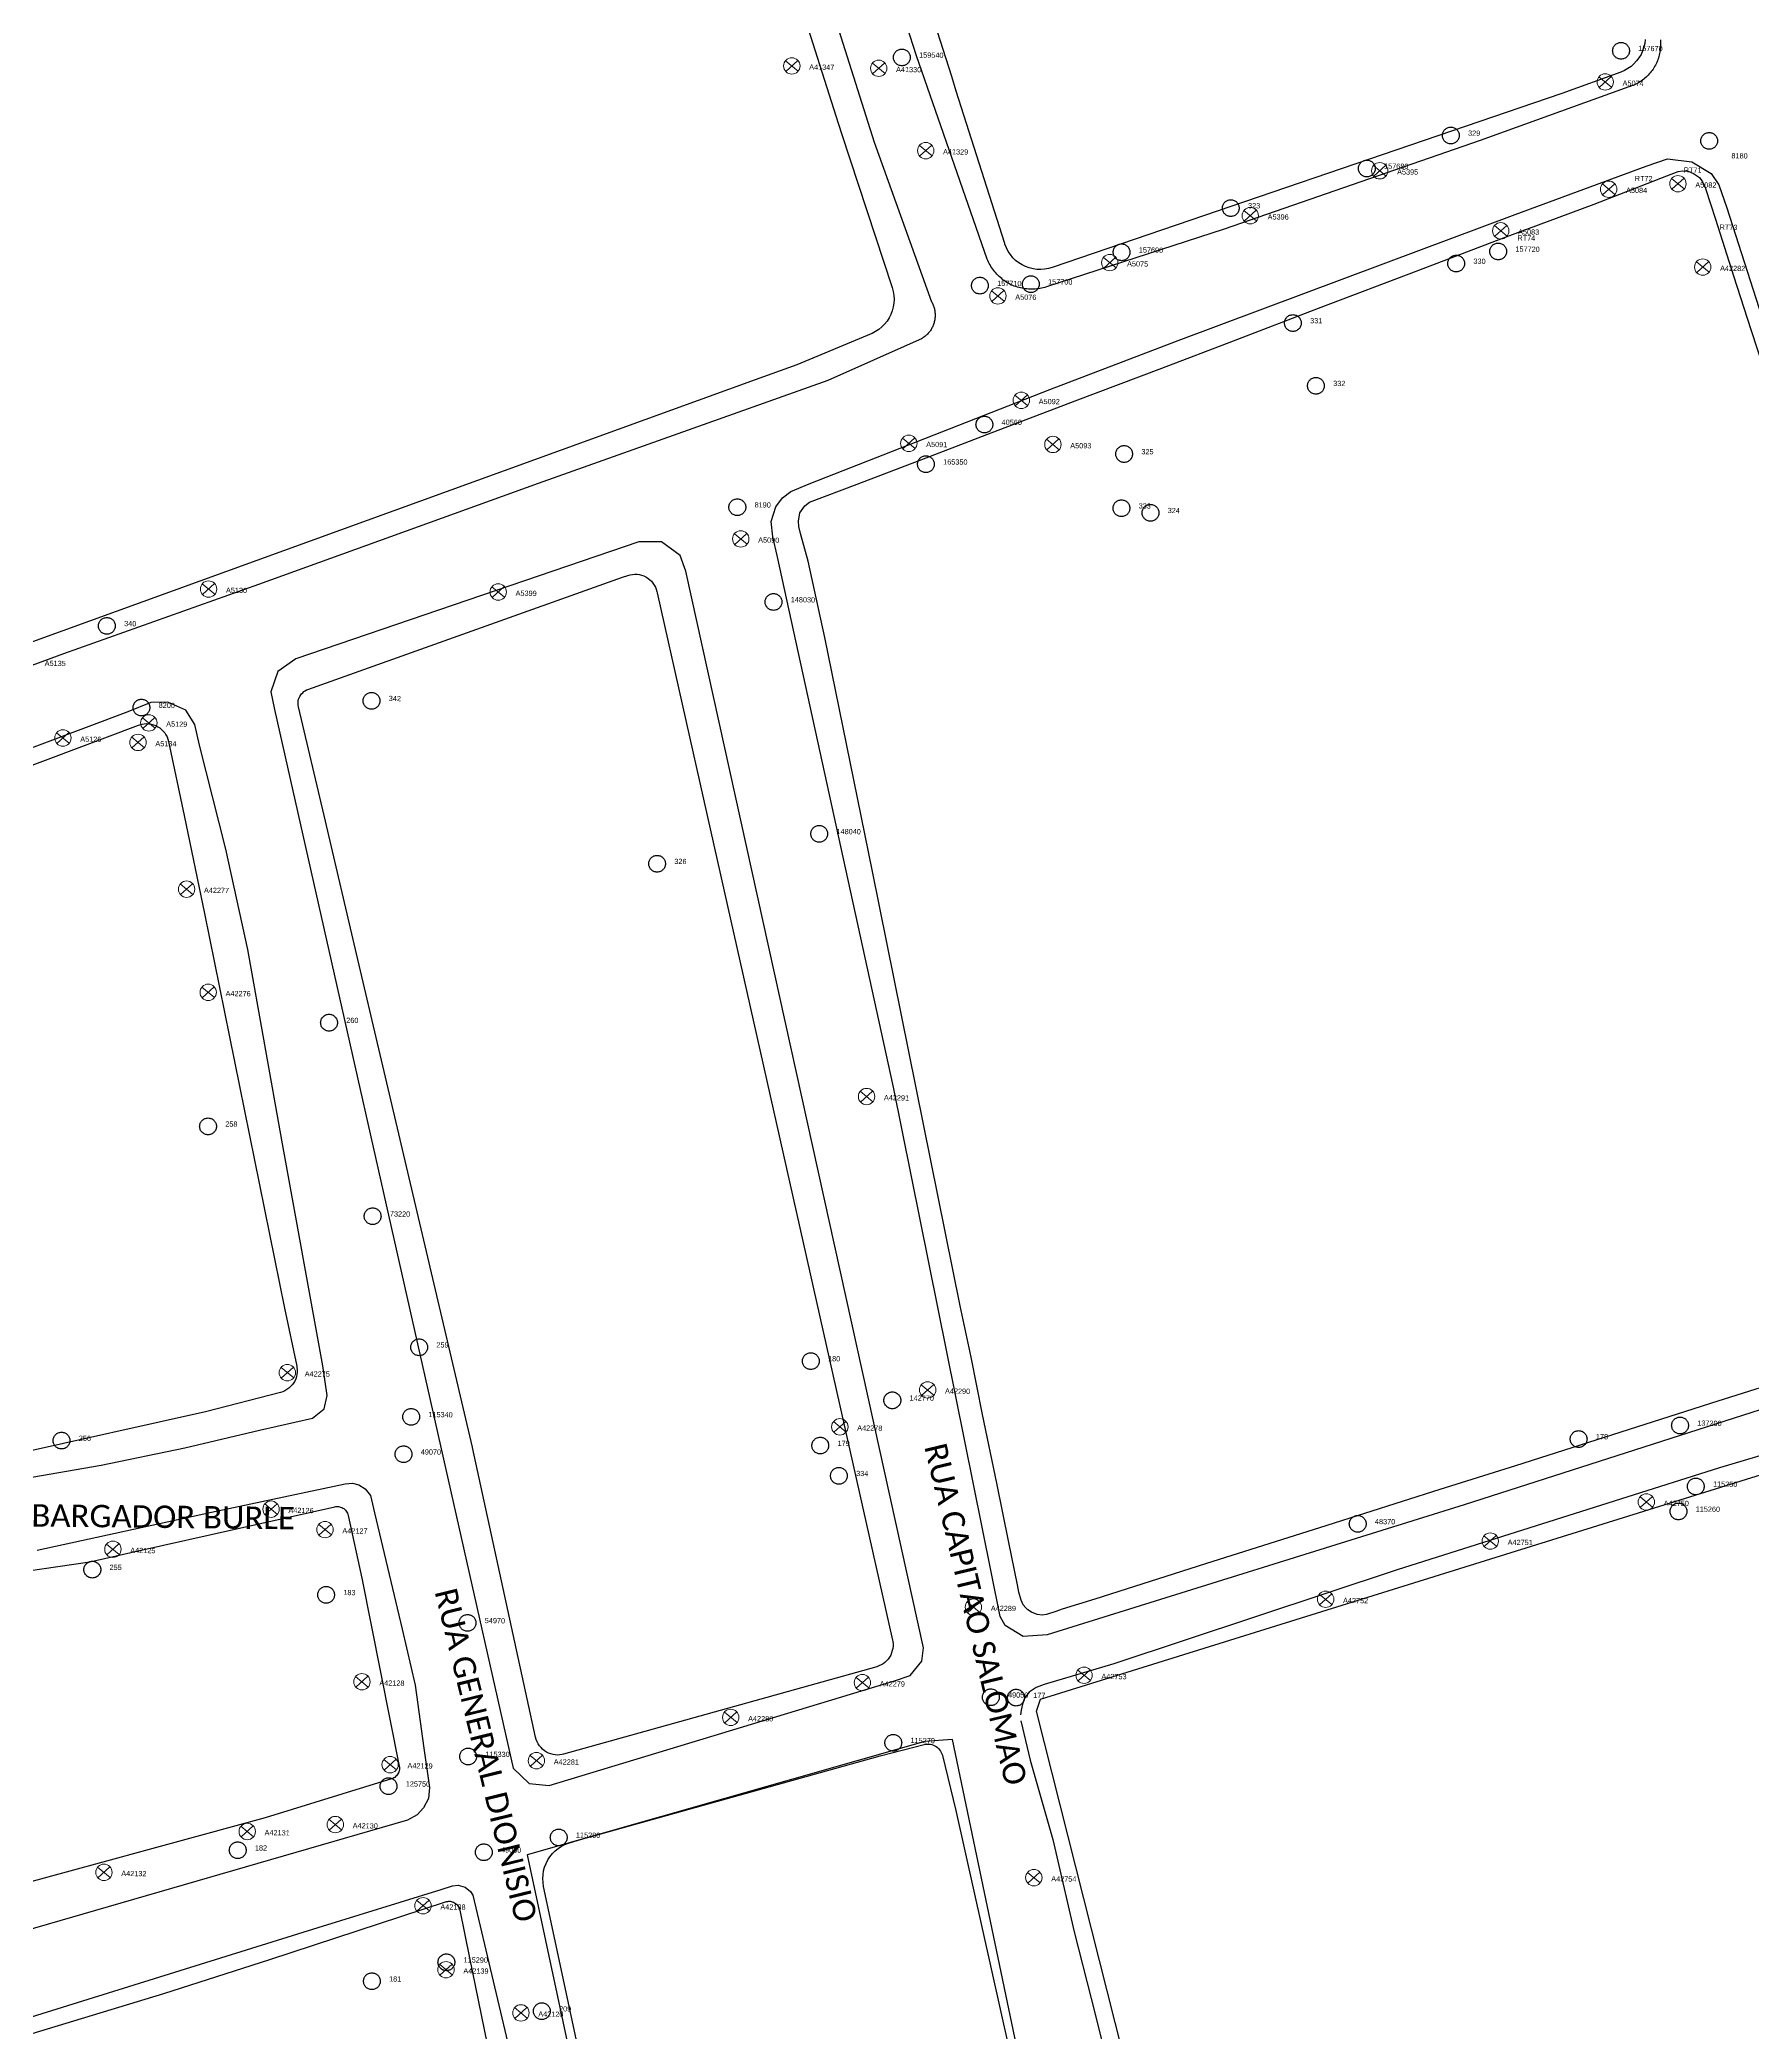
# Model space of a CAD drawing. Header units: millimetres. Extents: x 676447 to 689606, y 7455628 to 7463967.
# Drawn here: x 684855.3 to 685084.9, y 7460082.8 to 7460349.9 of the extents above; entities that cross this region are included whole.
import ezdxf

# ---------------------------------------------------------------- set-up
doc = ezdxf.new("R2010")
doc.units = ezdxf.units.MM
doc.header["$LTSCALE"] = 0.1
doc.header["$MEASUREMENT"] = 0
doc.linetypes.add('PHANTOM2', pattern=[1.25, 0.625, -0.125, 0.125, -0.125, 0.125, -0.125])
doc.layers.add('10.4-Postes', color=1, linetype='Continuous', lineweight=0)
for name, color, linetype in [('Caixas Subterrâneas', 5, 'Continuous'), ('LEGENDAS_INFRAESTRUTURAS', 7, 'Continuous'), ('MUB_MEIOFIO', 7, 'Continuous'), ('MUB_QUADRAS', 7, 'Continuous'), ('MUB_SEGMENTO', 7, 'Continuous'), ('NOS_DE_INFRAESTRUTURA', 7, 'Continuous')]:
    doc.layers.add(name, color=color, linetype=linetype)
doc.styles.add('Legend', font='calibri.ttf')
doc.styles.get("Standard").update_dxf_attribs({"font": 'arial.ttf'})

# ---------------------------------------------------------------- blocks, each defined once
blk = doc.blocks.new('MHMZ')
at = {"linetype": 'PHANTOM2'}
blk.add_circle((0, 0), 0.0000101, dxfattribs=at)
blk = doc.blocks.new('PTPT')
at = {"layer": '10.4-Postes', "color": 1, "linetype": 'PHANTOM2'}
for points in [[(-0.0000079, 0.0000104), (0.0000075, -0.000002)], [(0.000007, 0.0000109), (-0.0000074, -0.0000025)]]:
    blk.add_lwpolyline(points, dxfattribs=at)
at = {"layer": '10.4-Postes', "color": 1}
blk.add_circle((-0.0000002, 0.0000042), 0.00000987, dxfattribs=at)

msp = doc.modelspace()

# ---------------------------------------------------------------- linework, layer by layer
at = {"layer": 'MUB_MEIOFIO', "color": 253, "linetype": 'Continuous'}
for points in [[(684920.28, 7460484.34), (684967.14, 7460336.15), (684974.85, 7460314.74), (684974.91, 7460314.63), (684974.97, 7460314.51), (684975.02, 7460314.4), (684975.07, 7460314.28), (684975.12, 7460314.16), (684975.16, 7460314.04), (684975.19, 7460313.92), (684975.23, 7460313.8), (684975.25, 7460313.68), (684975.28, 7460313.55), (684975.3, 7460313.43), (684975.31, 7460313.3), (684975.32, 7460313.18), (684975.33, 7460313.05), (684975.33, 7460312.93), (684975.33, 7460312.8), (684975.32, 7460312.67), (684975.31, 7460312.55), (684975.29, 7460312.42), (684975.27, 7460312.3), (684975.25, 7460312.17), (684975.22, 7460312.05), (684975.19, 7460311.93), (684975.15, 7460311.81), (684975.11, 7460311.69), (684975.06, 7460311.57), (684975.01, 7460311.45), (684974.96, 7460311.34), (684974.9, 7460311.23), (684974.84, 7460311.12), (684974.78, 7460311.01), (684974.71, 7460310.9), (684974.64, 7460310.8), (684974.56, 7460310.7), (684974.48, 7460310.6), (684974.4, 7460310.51), (684974.31, 7460310.41), (684974.22, 7460310.32), (684974.13, 7460310.24), (684974.03, 7460310.15), (684973.94, 7460310.08), (684973.83, 7460310), (684973.73, 7460309.93), (684973.62, 7460309.86), (684973.52, 7460309.79), (684973.41, 7460309.73), (684973.29, 7460309.67), (684973.18, 7460309.62), (684960.96, 7460304.17), (684922.13, 7460290.37), (684884.63, 7460276.82), (684858.46, 7460267.52), (684824.71, 7460255.1)], [(685072.56, 7460349.85), (685072.57, 7460349.65), (685072.58, 7460349.44), (685072.59, 7460349.24), (685072.58, 7460349.03), (685072.57, 7460348.82), (685072.55, 7460348.62), (685072.53, 7460348.41), (685072.5, 7460348.21), (685072.46, 7460348.01), (685072.41, 7460347.8), (685072.36, 7460347.61), (685072.3, 7460347.41), (685072.23, 7460347.21), (685072.15, 7460347.02), (685072.07, 7460346.83), (685071.99, 7460346.64), (685071.89, 7460346.46), (685071.79, 7460346.28), (685071.69, 7460346.1), (685071.57, 7460345.93), (685071.46, 7460345.76), (685071.33, 7460345.59), (685071.2, 7460345.43), (685071.07, 7460345.28), (685070.93, 7460345.13), (685070.78, 7460344.98), (685070.63, 7460344.84), (685070.48, 7460344.7), (685070.32, 7460344.57), (685070.15, 7460344.45), (685069.98, 7460344.33), (685069.81, 7460344.21), (685069.63, 7460344.11), (685069.45, 7460344.01), (685069.27, 7460343.91), (685069.08, 7460343.82), (685068.89, 7460343.74), (685068.7, 7460343.67), (685068.51, 7460343.6), (685068.31, 7460343.54), (685048.41, 7460336.38), (685014.08, 7460324.46), (684990.24, 7460316.73), (684990.03, 7460316.66), (684989.82, 7460316.61), (684989.6, 7460316.56), (684989.39, 7460316.51), (684989.17, 7460316.48), (684988.95, 7460316.45), (684988.74, 7460316.43), (684988.52, 7460316.42), (684988.3, 7460316.42), (684988.08, 7460316.42), (684987.86, 7460316.43), (684987.64, 7460316.45), (684987.42, 7460316.47), (684987.21, 7460316.5), (684986.99, 7460316.54), (684986.78, 7460316.59), (684986.57, 7460316.65), (684986.36, 7460316.71), (684986.15, 7460316.78), (684985.94, 7460316.85), (684985.74, 7460316.94), (684985.54, 7460317.03), (684985.34, 7460317.12), (684985.15, 7460317.23), (684984.96, 7460317.34), (684984.78, 7460317.45), (684984.6, 7460317.57), (684984.42, 7460317.7), (684984.25, 7460317.84), (684984.08, 7460317.98), (684983.91, 7460318.12), (684983.76, 7460318.28), (684983.6, 7460318.43), (684983.46, 7460318.6), (684983.32, 7460318.76), (684983.18, 7460318.94), (684983.05, 7460319.11), (684982.93, 7460319.29), (684982.81, 7460319.48), (684982.7, 7460319.67), (684982.59, 7460319.86), (684982.5, 7460320.05), (684982.41, 7460320.25), (684982.32, 7460320.46), (684972.85, 7460347.69), (684965.05, 7460371.9)], [(684990.35, 7460136.03), (684987.15, 7460135.79), (684984.7, 7460137.26), (684984.05, 7460138.49), (684969.74, 7460209.44), (684954.16, 7460280.73), (684953.55, 7460283.23), (684953.33, 7460285.28), (684953.97, 7460287.24), (684954.86, 7460288.45), (684955.99, 7460289.3), (684958.44, 7460290.31), (684990.69, 7460302.99), (685007.93, 7460309.55), (685035.75, 7460319.98), (685053.08, 7460326.42), (685070.63, 7460332.9), (685073.51, 7460333.89), (685076.77, 7460333.5), (685079.36, 7460331.93), (685080.41, 7460330.4), (685081.47, 7460327.34), (685102.15, 7460262.88)], [(684935.6, 7460282.56), (684889.63, 7460266.87), (684887.23, 7460265.16), (684886.29, 7460262.45), (684886.76, 7460260.06), (684918.76, 7460118.16), (684920.89, 7460116.11), (684923.6, 7460115.81), (684969.9, 7460129.87), (684971.99, 7460130.59), (684973.53, 7460132.49), (684973.75, 7460134.3), (684941.91, 7460278.61), (684941.15, 7460280.72), (684938.66, 7460282.56), (684935.6, 7460282.56)], [(684891.86, 7460165.06), (684893.43, 7460166.32), (684893.83, 7460168.11), (684893.26, 7460172.07), (684887.74, 7460202.32), (684883.19, 7460227.89), (684880.25, 7460241.34), (684876.7, 7460255.29), (684876.08, 7460258.08), (684874.88, 7460259.98), (684872.48, 7460261.04), (684870.19, 7460261.01), (684867.08, 7460259.75), (684832.46, 7460246.77)], [(685124.5, 7460178.57), (685046.25, 7460153.44), (684990.35, 7460136.03)], [(685127.35, 7460172.36), (685080.47, 7460158.43), (685037.29, 7460144.74), (684999.28, 7460132.15), (684989.96, 7460129.37), (684988.89, 7460128.94), (684987.95, 7460128.34), (684987.31, 7460127.53), (684987.06, 7460126.72), (684986.84, 7460125.91), (684986.76, 7460125.31)], [(684853.21, 7460156.97), (684863.53, 7460158.77), (684874.75, 7460161.11), (684884.77, 7460163.47), (684891.86, 7460165.06)], [(684854.94, 7460147.37), (684878.31, 7460152.48), (684896.23, 7460156.28), (684897.21, 7460156.35), (684898.05, 7460156.13), (684898.91, 7460155.61), (684899.62, 7460154.69), (684900.16, 7460152.38), (684903.86, 7460136.79), (684905.63, 7460129.28), (684906.78, 7460120.84), (684907.55, 7460115.55), (684907.4, 7460114.1), (684906.73, 7460112.81), (684905.9, 7460111.88), (684904.57, 7460111.18), (684851.18, 7460095.69)], [(684986.8, 7460124.49), (684988.08, 7460119.24), (684991.12, 7460108.58), (684993.98, 7460096.19), (684996.81, 7460084.97), (685001.16, 7460067.41)], [(684994.18, 7460042.92), (684977.66, 7460121.97), (684973.93, 7460121.7), (684920.65, 7460106.53), (684937.43, 7460028.02), (684941.43, 7460027.49), (684994.18, 7460041.06)], [(684848.67, 7460083.12), (684892.62, 7460096.8), (684909.09, 7460101.89), (684910.61, 7460102.39), (684911.4, 7460102.45), (684912.33, 7460102.2), (684913.06, 7460101.59), (684913.34, 7460101.1), (684918.81, 7460078.06), (684924.09, 7460054.64), (684927.16, 7460040.5), (684929.11, 7460028.14)]]:
    msp.add_lwpolyline(points, dxfattribs=at)
at = {"layer": 'MUB_MEIOFIO', "linetype": 'Continuous'}
for points in [[(684920.28, 7460484.34), (684967.14, 7460336.15), (684974.85, 7460314.74), (684974.91, 7460314.63), (684974.97, 7460314.51), (684975.02, 7460314.4), (684975.07, 7460314.28), (684975.12, 7460314.16), (684975.16, 7460314.04), (684975.19, 7460313.92), (684975.23, 7460313.8), (684975.25, 7460313.68), (684975.28, 7460313.55), (684975.3, 7460313.43), (684975.31, 7460313.3), (684975.32, 7460313.18), (684975.33, 7460313.05), (684975.33, 7460312.93), (684975.33, 7460312.8), (684975.32, 7460312.67), (684975.31, 7460312.55), (684975.29, 7460312.42), (684975.27, 7460312.3), (684975.25, 7460312.17), (684975.22, 7460312.05), (684975.19, 7460311.93), (684975.15, 7460311.81), (684975.11, 7460311.69), (684975.06, 7460311.57), (684975.01, 7460311.45), (684974.96, 7460311.34), (684974.9, 7460311.23), (684974.84, 7460311.12), (684974.78, 7460311.01), (684974.71, 7460310.9), (684974.64, 7460310.8), (684974.56, 7460310.7), (684974.48, 7460310.6), (684974.4, 7460310.51), (684974.31, 7460310.41), (684974.22, 7460310.32), (684974.13, 7460310.24), (684974.03, 7460310.15), (684973.94, 7460310.08), (684973.83, 7460310), (684973.73, 7460309.93), (684973.62, 7460309.86), (684973.52, 7460309.79), (684973.41, 7460309.73), (684973.29, 7460309.67), (684973.18, 7460309.62), (684960.96, 7460304.17), (684922.13, 7460290.37), (684884.63, 7460276.82), (684858.46, 7460267.52), (684824.71, 7460255.1)], [(685072.56, 7460349.85), (685072.57, 7460349.65), (685072.58, 7460349.44), (685072.59, 7460349.24), (685072.58, 7460349.03), (685072.57, 7460348.82), (685072.55, 7460348.62), (685072.53, 7460348.41), (685072.5, 7460348.21), (685072.46, 7460348.01), (685072.41, 7460347.8), (685072.36, 7460347.61), (685072.3, 7460347.41), (685072.23, 7460347.21), (685072.15, 7460347.02), (685072.07, 7460346.83), (685071.99, 7460346.64), (685071.89, 7460346.46), (685071.79, 7460346.28), (685071.69, 7460346.1), (685071.57, 7460345.93), (685071.46, 7460345.76), (685071.33, 7460345.59), (685071.2, 7460345.43), (685071.07, 7460345.28), (685070.93, 7460345.13), (685070.78, 7460344.98), (685070.63, 7460344.84), (685070.48, 7460344.7), (685070.32, 7460344.57), (685070.15, 7460344.45), (685069.98, 7460344.33), (685069.81, 7460344.21), (685069.63, 7460344.11), (685069.45, 7460344.01), (685069.27, 7460343.91), (685069.08, 7460343.82), (685068.89, 7460343.74), (685068.7, 7460343.67), (685068.51, 7460343.6), (685068.31, 7460343.54), (685048.41, 7460336.38), (685014.08, 7460324.46), (684990.24, 7460316.73), (684990.03, 7460316.66), (684989.82, 7460316.61), (684989.6, 7460316.56), (684989.39, 7460316.51), (684989.17, 7460316.48), (684988.95, 7460316.45), (684988.74, 7460316.43), (684988.52, 7460316.42), (684988.3, 7460316.42), (684988.08, 7460316.42), (684987.86, 7460316.43), (684987.64, 7460316.45), (684987.42, 7460316.47), (684987.21, 7460316.5), (684986.99, 7460316.54), (684986.78, 7460316.59), (684986.57, 7460316.65), (684986.36, 7460316.71), (684986.15, 7460316.78), (684985.94, 7460316.85), (684985.74, 7460316.94), (684985.54, 7460317.03), (684985.34, 7460317.12), (684985.15, 7460317.23), (684984.96, 7460317.34), (684984.78, 7460317.45), (684984.6, 7460317.57), (684984.42, 7460317.7), (684984.25, 7460317.84), (684984.08, 7460317.98), (684983.91, 7460318.12), (684983.76, 7460318.28), (684983.6, 7460318.43), (684983.46, 7460318.6), (684983.32, 7460318.76), (684983.18, 7460318.94), (684983.05, 7460319.11), (684982.93, 7460319.29), (684982.81, 7460319.48), (684982.7, 7460319.67), (684982.59, 7460319.86), (684982.5, 7460320.05), (684982.41, 7460320.25), (684982.32, 7460320.46), (684972.85, 7460347.69), (684965.05, 7460371.9)], [(684990.35, 7460136.03), (684987.15, 7460135.79), (684984.7, 7460137.26), (684984.05, 7460138.49), (684969.74, 7460209.44), (684954.16, 7460280.73), (684953.55, 7460283.23), (684953.33, 7460285.28), (684953.97, 7460287.24), (684954.86, 7460288.45), (684955.99, 7460289.3), (684958.44, 7460290.31), (684990.69, 7460302.99), (685007.93, 7460309.55), (685035.75, 7460319.98), (685053.08, 7460326.42), (685070.63, 7460332.9), (685073.51, 7460333.89), (685076.77, 7460333.5), (685079.36, 7460331.93), (685080.41, 7460330.4), (685081.47, 7460327.34), (685102.15, 7460262.88)], [(684935.6, 7460282.56), (684889.63, 7460266.87), (684887.23, 7460265.16), (684886.29, 7460262.45), (684886.76, 7460260.06), (684918.76, 7460118.16), (684920.89, 7460116.11), (684923.6, 7460115.81), (684969.9, 7460129.87), (684971.99, 7460130.59), (684973.53, 7460132.49), (684973.75, 7460134.3), (684941.91, 7460278.61), (684941.15, 7460280.72), (684938.66, 7460282.56), (684935.6, 7460282.56)], [(684891.86, 7460165.06), (684893.43, 7460166.32), (684893.83, 7460168.11), (684893.26, 7460172.07), (684887.74, 7460202.32), (684883.19, 7460227.89), (684880.25, 7460241.34), (684876.7, 7460255.29), (684876.08, 7460258.08), (684874.88, 7460259.98), (684872.48, 7460261.04), (684870.19, 7460261.01), (684867.08, 7460259.75), (684832.46, 7460246.77)], [(685124.5, 7460178.57), (685046.25, 7460153.44), (684990.35, 7460136.03)], [(685127.35, 7460172.36), (685080.47, 7460158.43), (685037.29, 7460144.74), (684999.28, 7460132.15), (684989.96, 7460129.37), (684988.89, 7460128.94), (684987.95, 7460128.34), (684987.31, 7460127.53), (684987.06, 7460126.72), (684986.84, 7460125.91), (684986.76, 7460125.31)], [(684853.21, 7460156.97), (684863.53, 7460158.77), (684874.75, 7460161.11), (684884.77, 7460163.47), (684891.86, 7460165.06)], [(684854.94, 7460147.37), (684878.31, 7460152.48), (684896.23, 7460156.28), (684897.21, 7460156.35), (684898.05, 7460156.13), (684898.91, 7460155.61), (684899.62, 7460154.69), (684900.16, 7460152.38), (684903.86, 7460136.79), (684905.63, 7460129.28), (684906.78, 7460120.84), (684907.55, 7460115.55), (684907.4, 7460114.1), (684906.73, 7460112.81), (684905.9, 7460111.88), (684904.57, 7460111.18), (684851.18, 7460095.69)], [(684986.8, 7460124.49), (684988.08, 7460119.24), (684991.12, 7460108.58), (684993.98, 7460096.19), (684996.81, 7460084.97), (685001.16, 7460067.41)], [(684994.18, 7460042.92), (684977.66, 7460121.97), (684973.93, 7460121.7), (684920.65, 7460106.53), (684937.43, 7460028.02), (684941.43, 7460027.49), (684994.18, 7460041.06)], [(684848.67, 7460083.12), (684892.62, 7460096.8), (684909.09, 7460101.89), (684910.61, 7460102.39), (684911.4, 7460102.45), (684912.33, 7460102.2), (684913.06, 7460101.59), (684913.34, 7460101.1), (684918.81, 7460078.06), (684924.09, 7460054.64), (684927.16, 7460040.5), (684929.11, 7460028.14)]]:
    msp.add_lwpolyline(points, dxfattribs=at)
at = {"layer": 'MUB_QUADRAS', "linetype": 'Continuous'}
for points in [[(684935.16, 7460424.15), (684962.02, 7460339.65), (684962.79, 7460337.31), (684969.58, 7460316.63), (684969.71, 7460316.12), (684969.8, 7460315.6), (684969.83, 7460315.08), (684969.8, 7460314.56), (684969.72, 7460314.04), (684969.59, 7460313.54), (684969.4, 7460313.05), (684969.16, 7460312.58), (684968.88, 7460312.14), (684968.55, 7460311.73), (684968.18, 7460311.36), (684967.78, 7460311.03), (684967.34, 7460310.74), (684966.87, 7460310.5), (684966.75, 7460310.45), (684956.79, 7460306.3), (684951.2, 7460304.27)], [(684978.17, 7460342.99), (684977.55, 7460344.94), (684968.65, 7460372.84)], [(685070.53, 7460349.89), (685070.47, 7460349.37), (685070.35, 7460348.86), (685070.18, 7460348.36), (685069.96, 7460347.89), (685069.69, 7460347.44), (685069.37, 7460347.02), (685069.02, 7460346.64), (685068.62, 7460346.3), (685068.19, 7460346), (685067.73, 7460345.74), (685067.25, 7460345.54), (685059.36, 7460342.66), (684991.03, 7460319.32), (684990.52, 7460319.18), (684990.01, 7460319.09), (684989.49, 7460319.05), (684988.96, 7460319.07), (684988.45, 7460319.15), (684987.94, 7460319.28), (684987.45, 7460319.46), (684986.98, 7460319.69), (684986.53, 7460319.97), (684986.12, 7460320.29), (684985.75, 7460320.65), (684985.41, 7460321.06), (684985.12, 7460321.49), (684984.88, 7460321.95), (684984.68, 7460322.44), (684984.65, 7460322.54), (684978.17, 7460342.99)], [(684978.67, 7460180.13), (684966.88, 7460238.57), (684960.56, 7460269.71), (684958.31, 7460279.96), (684957.26, 7460283.66), (684957.07, 7460284.63), (684956.99, 7460285.33), (684957.21, 7460286.42), (684957.88, 7460287.36), (684958.5, 7460287.88), (684964.89, 7460290.28), (684974.11, 7460293.83), (684982.28, 7460296.94), (684994.09, 7460301.44), (685005.71, 7460305.82), (685015.31, 7460309.5), (685026.73, 7460313.86), (685040.19, 7460318.98), (685051.51, 7460323.3), (685063.66, 7460327.82), (685073.42, 7460331.63), (685074.93, 7460332.2), (685075.52, 7460332.3), (685076.27, 7460332.25), (685076.99, 7460331.94), (685077.78, 7460331.42), (685078.19, 7460330.83), (685078.62, 7460329.92), (685079.93, 7460325.81), (685082.36, 7460318.23), (685084.7, 7460311.04), (685087.35, 7460302.84)], [(684951.2, 7460304.27), (684850.73, 7460267.84)], [(684889.97, 7460260.43), (684889.93, 7460260.62), (684889.92, 7460260.83), (684889.92, 7460261.04), (684889.95, 7460261.25), (684890, 7460261.45), (684890.07, 7460261.65), (684890.16, 7460261.84), (684890.27, 7460262.02), (684890.39, 7460262.18), (684890.54, 7460262.33), (684890.7, 7460262.47), (684890.87, 7460262.59), (684891.05, 7460262.69), (684891.25, 7460262.77), (684933.41, 7460277.8), (684934.13, 7460278.05), (684934.43, 7460278.14), (684934.74, 7460278.19), (684935.05, 7460278.21), (684935.37, 7460278.2), (684935.68, 7460278.16), (684935.98, 7460278.08), (684936.28, 7460277.98), (684936.56, 7460277.84), (684936.83, 7460277.67), (684937.07, 7460277.48), (684937.3, 7460277.26), (684937.5, 7460277.02), (684937.68, 7460276.76), (684937.83, 7460276.48), (684937.94, 7460276.19), (684938.03, 7460275.89), (684938.03, 7460275.88), (684938.07, 7460275.72), (684944.78, 7460245.85), (684969.62, 7460135.3), (684969.65, 7460135.14), (684969.68, 7460134.83), (684969.69, 7460134.52), (684969.66, 7460134.2), (684969.59, 7460133.9), (684969.5, 7460133.6), (684969.38, 7460133.31), (684969.22, 7460133.04), (684969.04, 7460132.78), (684968.83, 7460132.54), (684968.6, 7460132.33), (684968.35, 7460132.14), (684968.08, 7460131.98), (684967.79, 7460131.85), (684967.5, 7460131.75), (684925.51, 7460120.03), (684925.34, 7460119.98), (684925.03, 7460119.93), (684924.72, 7460119.91), (684924.41, 7460119.93), (684924.1, 7460119.98), (684923.79, 7460120.06), (684923.5, 7460120.17), (684923.22, 7460120.31), (684922.95, 7460120.48), (684922.71, 7460120.68), (684922.49, 7460120.9), (684922.29, 7460121.14), (684922.11, 7460121.4), (684921.97, 7460121.68), (684921.86, 7460121.97), (684921.77, 7460122.28), (684913.32, 7460161.12), (684913.3, 7460161.18), (684897.95, 7460226.56), (684893.41, 7460245.85), (684889.97, 7460260.43)], [(684836.31, 7460245.85), (684868.55, 7460257.99), (684868.69, 7460258.03), (684869, 7460258.12), (684869.31, 7460258.16), (684869.62, 7460258.18), (684869.93, 7460258.16), (684870.24, 7460258.11), (684870.55, 7460258.03), (684870.84, 7460257.92), (684871.12, 7460257.77), (684871.38, 7460257.6), (684871.63, 7460257.4), (684871.85, 7460257.18), (684872.04, 7460256.93), (684872.21, 7460256.67), (684872.36, 7460256.39), (684872.47, 7460256.1), (684872.55, 7460255.79), (684874.63, 7460245.85), (684877.38, 7460232.71), (684888.11, 7460179.81), (684889.74, 7460172.05), (684889.77, 7460171.88), (684889.8, 7460171.57), (684889.8, 7460171.25), (684889.77, 7460170.94), (684889.7, 7460170.64), (684889.6, 7460170.34), (684889.47, 7460170.05), (684889.31, 7460169.78), (684889.12, 7460169.53), (684888.91, 7460169.3), (684888.68, 7460169.09), (684888.42, 7460168.9), (684888.15, 7460168.75), (684887.86, 7460168.62), (684887.56, 7460168.53), (684877.53, 7460165.91), (684852.27, 7460160.27)], [(685091.05, 7460170.75), (685080.27, 7460167.33), (685065.03, 7460162.49), (685053.15, 7460158.7), (685042.99, 7460155.49), (685027.83, 7460150.67), (685011.56, 7460145.52), (684996.74, 7460140.8), (684992.35, 7460139.45), (684991.5, 7460139.16), (684990.26, 7460138.76), (684989.66, 7460138.67), (684989.01, 7460138.75), (684988.24, 7460139.07), (684987.75, 7460139.38), (684987.48, 7460139.63), (684987.15, 7460140.05), (684986.86, 7460140.65), (684986.56, 7460141.73), (684986.35, 7460142.74), (684985.22, 7460148.4), (684983.61, 7460156.34), (684981.7, 7460165.58), (684980.17, 7460173.26), (684978.67, 7460180.13)], [(685010.02, 7460042.29), (684988.92, 7460125.78), (684989.45, 7460127.38), (685111.48, 7460165.43), (685129.23, 7460170.89), (685129.54, 7460170.97), (685129.85, 7460171.01), (685130.16, 7460171.03), (685130.48, 7460171), (685130.79, 7460170.95), (685131.09, 7460170.86), (685131.38, 7460170.75), (685131.66, 7460170.6), (685131.92, 7460170.42), (685132.16, 7460170.22), (685132.38, 7460170), (685132.57, 7460169.75), (685132.74, 7460169.48), (685132.87, 7460169.2), (685132.98, 7460168.91), (685132.99, 7460168.89), (685157.91, 7460085.75)], [(684847.24, 7460143.67), (684862, 7460145.82), (684868.5, 7460147.28), (684894.85, 7460153.18), (684895, 7460153.21), (684895.16, 7460153.22), (684895.32, 7460153.21), (684895.47, 7460153.19), (684895.62, 7460153.15), (684895.77, 7460153.09), (684895.91, 7460153.02), (684896.04, 7460152.94), (684896.17, 7460152.84), (684896.28, 7460152.73), (684896.38, 7460152.61), (684896.47, 7460152.48), (684896.54, 7460152.34), (684896.6, 7460152.2), (684896.64, 7460152.04), (684898.48, 7460143.62), (684903.49, 7460118.43), (684903.51, 7460118.27), (684903.51, 7460118.12), (684903.5, 7460117.96), (684903.48, 7460117.8), (684903.44, 7460117.65), (684903.38, 7460117.51), (684903.3, 7460117.37), (684903.22, 7460117.24), (684903.12, 7460117.12), (684903, 7460117.01), (684902.88, 7460116.91), (684902.75, 7460116.83), (684902.61, 7460116.76), (684902.46, 7460116.7), (684885.53, 7460111.49), (684848.16, 7460101.3)], [(684922.84, 7460102.3), (684922.76, 7460102.82), (684922.73, 7460103.34), (684922.76, 7460103.86), (684922.84, 7460104.38), (684922.98, 7460104.88), (684923.16, 7460105.37), (684923.4, 7460105.84), (684923.68, 7460106.28), (684924.01, 7460106.69), (684924.38, 7460107.06), (684924.79, 7460107.39), (684925.23, 7460107.67), (684925.69, 7460107.91), (684926.18, 7460108.1), (684926.19, 7460108.1), (684927.45, 7460108.51), (684967.94, 7460119.82), (684973.87, 7460121.32), (684974.07, 7460121.36), (684974.28, 7460121.38), (684974.49, 7460121.37), (684974.7, 7460121.35), (684974.9, 7460121.3), (684975.1, 7460121.23), (684975.29, 7460121.15), (684975.47, 7460121.04), (684975.64, 7460120.91), (684975.79, 7460120.77), (684975.93, 7460120.61), (684976.05, 7460120.44), (684976.15, 7460120.26), (684976.23, 7460120.07), (684976.3, 7460119.87), (684976.3, 7460119.85), (684978.11, 7460112.47), (684991.09, 7460054.18)], [(684937.61, 7460033.29), (684922.84, 7460102.3)], [(684820.55, 7460072.33), (684871.94, 7460087.95), (684886.14, 7460092.48), (684909.67, 7460100.23), (684909.82, 7460100.27), (684909.98, 7460100.29), (684910.13, 7460100.3), (684910.29, 7460100.3), (684910.45, 7460100.27), (684910.6, 7460100.23), (684910.74, 7460100.18), (684910.88, 7460100.11), (684911.02, 7460100.02), (684911.14, 7460099.92), (684911.25, 7460099.81), (684911.35, 7460099.69), (684911.44, 7460099.56), (684911.51, 7460099.42), (684911.57, 7460099.27), (684911.61, 7460099.12), (684911.61, 7460099.1), (684912.89, 7460092.72), (684926.01, 7460028.72)]]:
    msp.add_lwpolyline(points, dxfattribs=at)

# ---------------------------------------------------------------- block references
at = {"layer": 'Caixas Subterrâneas', "color": 40}
for p, xscale, yscale, zscale, rotation in [((685067.28, 7460348.39), 111319.4907932735, 111319.4907932735, 111319.4907932735, 359.2958265628553), ((684970.87, 7460347.5), 111319.4907932736, 111319.4907932736, 111319.4907932736, 359.2961929107042), ((685044.46, 7460337.03), 111319.4907932736, 111319.4907932736, 111319.4907932736, 359.2959098224437), ((685079.1, 7460336.3), 111319.4907932736, 111319.4907932736, 111319.4907932736, 359.2957778805449), ((685033.2, 7460332.61), 111319.4907932735, 111319.4907932735, 111319.4907932735, 359.2959512791223), ((685014.96, 7460327.3), 111319.4907932736, 111319.4907932736, 111319.4907932736, 359.2960190056102), ((685000.32, 7460321.37), 111319.4907932736, 111319.4907932736, 111319.4907932736, 359.2960728386288), ((685050.81, 7460321.49), 111319.4907932736, 111319.4907932736, 111319.4907932736, 359.2958808971763), ((685045.18, 7460319.86), 111319.4907932736, 111319.4907932736, 111319.4907932736, 359.2959017997363), ((684981.33, 7460316.9), 111319.4907932736, 111319.4907932736, 111319.4907932736, 359.2961436764357), ((684988.16, 7460317.1), 111319.4907932736, 111319.4907932736, 111319.4907932736, 359.2961177548232), ((685023.29, 7460311.89), 111319.4907932735, 111319.4907932735, 111319.4907932735, 359.2959825767859), ((685026.38, 7460303.48), 111319.4907932735, 111319.4907932735, 111319.4907932735, 359.2959682214283), ((684981.93, 7460298.27), 111319.4907932736, 111319.4907932736, 111319.4907932736, 359.2961356413562), ((685000.66, 7460294.33), 111319.4907932735, 111319.4907932735, 111319.4907932735, 359.2960632220359), ((684974.09, 7460292.96), 111319.4907932736, 111319.4907932736, 111319.4907932736, 359.2961638193842), ((684948.81, 7460287.19), 111319.4907932736, 111319.4907932736, 111319.4907932736, 359.2962581655848), ((685000.3, 7460287.06), 111319.4907932736, 111319.4907932736, 111319.4907932736, 175.2960623164345), ((685004.2, 7460286.44), 111319.4907932736, 111319.4907932736, 111319.4907932736, 181.2960472964284), ((684953.66, 7460274.49), 111319.4907932736, 111319.4907932736, 111319.4907932736, 359.2962358072457), ((684864.29, 7460271.28), 111319.4907932736, 111319.4907932736, 111319.4907932736, 359.296574647658), ((684868.92, 7460260.33), 111319.4907932735, 111319.4907932735, 111319.4907932735, 359.2965536834537), ((684899.77, 7460261.24), 111319.4907932736, 111319.4907932736, 111319.4907932736, 359.2964366424807), ((684959.79, 7460243.41), 111319.4907932736, 111319.4907932736, 111319.4907932736, 359.2962029175404), ((684938.05, 7460239.4), 111319.4907932736, 111319.4907932736, 111319.4907932736, 359.2962843310617), ((684894.07, 7460218.09), 111319.4907932736, 111319.4907932736, 111319.4907932736, 359.2964450071503), ((684877.85, 7460204.19), 111319.4907932736, 111319.4907932736, 111319.4907932736, 359.2965023878352), ((684899.92, 7460192.14), 111319.4907932736, 111319.4907932736, 111319.4907932736, 359.2964147668374), ((684906.15, 7460174.57), 111319.4907932735, 111319.4907932735, 111319.4907932735, 359.2963856581343), ((684958.66, 7460172.72), 111319.4907932735, 111319.4907932735, 111319.4907932735, 359.2961853812052), ((684969.59, 7460167.46), 111319.4907932735, 111319.4907932735, 111319.4907932735, 359.2961422110362), ((684905.08, 7460165.24), 111319.4907932736, 111319.4907932736, 111319.4907932736, 359.2963868279777), ((685075.19, 7460164.09), 111319.4907932736, 111319.4907932736, 111319.4907932736, 359.2957395889821), ((684858.21, 7460162.06), 111319.4907932736, 111319.4907932736, 111319.4907932736, 359.2965640755485), ((684959.93, 7460161.39), 111319.4907932736, 111319.4907932736, 111319.4907932736, 359.2961770655171), ((685061.6, 7460162.27), 111319.4907932736, 111319.4907932736, 111319.4907932736, 359.295790729277), ((684904.06, 7460160.23), 111319.4907932736, 111319.4907932736, 111319.4907932736, 359.2963891794092), ((684962.43, 7460157.34), 111319.4907932735, 111319.4907932735, 111319.4907932735, 286.2961662952031), ((685077.3, 7460155.92), 111319.4907932736, 111319.4907932736, 111319.4907932736, 359.2957290487984), ((685031.98, 7460150.9), 111319.4907932736, 111319.4907932736, 111319.4907932736, 359.2958998433169), ((685074.98, 7460152.57), 111319.4907932736, 111319.4907932736, 111319.4907932736, 359.2957368487335), ((684862.34, 7460144.76), 111319.4907932736, 111319.4907932736, 111319.4907932736, 359.2965430679976), ((684893.68, 7460141.38), 111319.4907932736, 111319.4907932736, 111319.4907932736, 359.2964228218396), ((684912.64, 7460137.62), 111319.4907932736, 111319.4907932736, 111319.4907932736, 359.2963495737464), ((684982.79, 7460127.65), 111319.4907932735, 111319.4907932735, 111319.4907932735, 359.2960797149183), ((684986.17, 7460127.6), 111319.4907932736, 111319.4907932736, 111319.4907932736, 359.2960668395513), ((684969.72, 7460121.55), 111319.4907932735, 111319.4907932735, 111319.4907932735, 359.2961275432552), ((684912.72, 7460119.71), 111319.4907932736, 111319.4907932736, 111319.4907932736, 359.2963437225556), ((684902.05, 7460115.73), 111319.4907932735, 111319.4907932735, 111319.4907932735, 359.2963830800286), ((684924.86, 7460108.86), 111319.4907932735, 111319.4907932735, 111319.4907932735, 359.2962942106039), ((684881.83, 7460107.14), 111319.4907932735, 111319.4907932735, 111319.4907932735, 359.2964573475717), ((684914.82, 7460106.87), 111319.4907932736, 111319.4907932736, 111319.4907932736, 359.2963317829951), ((684909.8, 7460092.12), 111319.4907932736, 111319.4907932736, 111319.4907932736, 359.2963463150575), ((684899.82, 7460089.58), 111319.4907932736, 111319.4907932736, 111319.4907932736, 359.2963835174224), ((684922.6, 7460085.57), 111319.4907932736, 111319.4907932736, 111319.4907932736, 359.2962956262387)]:
    msp.add_blockref('MHMZ', p, dxfattribs=dict(at, xscale=xscale, yscale=yscale, zscale=zscale, rotation=rotation))
at = {"layer": 'NOS_DE_INFRAESTRUTURA', "color": 1}
for p, xscale, yscale, zscale, rotation in [((684956.13, 7460345.89), 111319.4907932736, 111319.4907932736, 111319.4907932736, 359.2962484292972), ((684967.78, 7460345.57), 111319.4907932736, 111319.4907932736, 111319.4907932736, 359.296204049073), ((685065.18, 7460343.74), 111319.4907932736, 111319.4907932736, 111319.4907932736, 359.2958331414012), ((684974.08, 7460334.53), 111319.4907932736, 111319.4907932736, 111319.4907932736, 359.2961766748886), ((685034.95, 7460331.83), 111319.4907932736, 111319.4907932736, 111319.4907932736, 359.2959443885344), ((685065.64, 7460329.36), 111319.4907932736, 111319.4907932736, 111319.4907932736, 359.2958269485509), ((685074.93, 7460330.09), 111319.4907932736, 111319.4907932736, 111319.4907932736, 359.2957918162035), ((685017.59, 7460325.81), 111319.4907932735, 111319.4907932735, 111319.4907932735, 359.2960085611974), ((685051.17, 7460323.78), 111319.4907932736, 111319.4907932736, 111319.4907932736, 359.2958802208619), ((684998.75, 7460319.52), 111319.4907932736, 111319.4907932736, 111319.4907932736, 359.2960782460628), ((685078.25, 7460318.92), 111319.4907932736, 111319.4907932736, 111319.4907932736, 359.295775746965), ((684983.76, 7460315.05), 111319.4907932736, 111319.4907932736, 111319.4907932736, 359.2961338557647), ((684986.9, 7460301.06), 111319.4907932735, 111319.4907932735, 111319.4907932735, 359.2961176115462), ((684971.82, 7460295.29), 111319.4907932735, 111319.4907932735, 111319.4907932735, 359.2961731749778), ((684991.13, 7460295.14), 111319.4907932735, 111319.4907932735, 111319.4907932735, 359.2960997134228), ((684949.29, 7460282.48), 111319.4907932736, 111319.4907932736, 111319.4907932736, 359.296254890687), ((684877.94, 7460275.75), 111319.4907932735, 111319.4907932735, 111319.4907932735, 359.2965241207489), ((684916.77, 7460275.36), 111319.4907932736, 111319.4907932736, 111319.4907932736, 359.2963763431973), ((684869.93, 7460257.81), 111319.4907932736, 111319.4907932736, 111319.4907932736, 359.2965490536243), ((684858.41, 7460255.79), 111319.4907932736, 111319.4907932736, 111319.4907932736, 359.2965922469142), ((684868.48, 7460255.19), 111319.4907932735, 111319.4907932735, 111319.4907932735, 359.2965537411278), ((684874.99, 7460235.52), 111319.4907932735, 111319.4907932735, 111319.4907932735, 359.2965229496482), ((684877.89, 7460221.69), 111319.4907932736, 111319.4907932736, 111319.4907932736, 359.2965076590213), ((684966.15, 7460207.72), 111319.4907932736, 111319.4907932736, 111319.4907932736, 359.2961677030221), ((684888.5, 7460170.7), 111319.4907932736, 111319.4907932736, 111319.4907932736, 359.2964515766878), ((684974.34, 7460168.39), 111319.4907932736, 111319.4907932736, 111319.4907932736, 359.296124443217), ((684962.57, 7460163.44), 111319.4907932736, 111319.4907932736, 111319.4907932736, 359.2961676578913), ((684886.32, 7460152.4), 111319.4907932736, 111319.4907932736, 111319.4907932736, 359.2964542016258), ((685070.69, 7460153.36), 111319.4907932736, 111319.4907932736, 111319.4907932736, 359.295753408609), ((684893.55, 7460149.66), 111319.4907932735, 111319.4907932735, 111319.4907932735, 359.2964258694502), ((684865.11, 7460147.03), 111319.4907932735, 111319.4907932735, 111319.4907932735, 359.2965332261286), ((685049.77, 7460148.12), 111319.4907932736, 111319.4907932736, 111319.4907932736, 359.2958313253155), ((684980.48, 7460139.26), 111319.4907932736, 111319.4907932736, 111319.4907932736, 359.2960920741772), ((685027.7, 7460140.32), 111319.4907932736, 111319.4907932736, 111319.4907932736, 359.2959128666459), ((684898.5, 7460129.26), 111319.4907932736, 111319.4907932736, 111319.4907932736, 359.296400749024), ((684965.59, 7460129.15), 111319.4907932736, 111319.4907932736, 111319.4907932736, 359.2961455948712), ((684995.31, 7460130.13), 111319.4907932736, 111319.4907932736, 111319.4907932736, 359.296032883685), ((684947.94, 7460124.48), 111319.4907932736, 111319.4907932736, 111319.4907932736, 359.2962112661287), ((684902.28, 7460118.15), 111319.4907932735, 111319.4907932735, 111319.4907932735, 359.2963829519287), ((684921.89, 7460118.68), 111319.4907932736, 111319.4907932736, 111319.4907932736, 359.296308542481), ((684894.93, 7460110.12), 111319.4907932736, 111319.4907932736, 111319.4907932736, 359.2964084290101), ((684883.12, 7460109.19), 111319.4907932735, 111319.4907932735, 111319.4907932735, 359.2964530671221), ((684863.91, 7460103.71), 111319.4907932736, 111319.4907932736, 111319.4907932736, 359.2965244204937), ((684988.58, 7460103), 111319.4907932735, 111319.4907932735, 111319.4907932735, 359.296050113109), ((684906.69, 7460099.23), 111319.4907932736, 111319.4907932736, 111319.4907932736, 359.2963603361917), ((684909.77, 7460090.66), 111319.4907932736, 111319.4907932736, 111319.4907932736, 359.2963460072863), ((684919.81, 7460084.87), 111319.4907932735, 111319.4907932735, 111319.4907932735, 359.296306042005)]:
    msp.add_blockref('PTPT', p, dxfattribs=dict(at, xscale=xscale, yscale=yscale, zscale=zscale, rotation=rotation))

# ---------------------------------------------------------------- texts
at = {"layer": 'LEGENDAS_INFRAESTRUTURAS', "color": 5}
for s, rotation, p in [('157670', 359.2958, (685069.59, 7460348.36)), ('159540', 359.2962, (684973.18, 7460347.47)), ('329', 359.2959, (685046.77, 7460337)), ('157680', 359.2959, (685035.51, 7460332.58)), ('8180', 359.2958, (685082.08, 7460333.97)), ('323', 359.296, (685017.27, 7460327.27)), ('157720', 359.2959, (685053.12, 7460321.46)), ('157690', 359.2961, (685002.63, 7460321.34)), ('330', 359.2959, (685047.49, 7460319.83)), ('157710', 359.2961, (684983.64, 7460316.87)), ('157700', 359.2961, (684990.47, 7460317.07)), ('331', 359.296, (685025.6, 7460311.86)), ('332', 359.296, (685028.69, 7460303.45)), ('40560', 359.2961, (684984.24, 7460298.25)), ('165350', 359.2962, (684976.4, 7460292.93)), ('325', 359.2961, (685002.97, 7460294.3)), ('8190', 359.2962, (684951.12, 7460287.17)), ('333', 359.2961, (685002.61, 7460287.03)), ('324', 359.296, (685006.51, 7460286.41)), ('148030', 359.2962, (684955.97, 7460274.46)), ('340', 359.2966, (684866.6, 7460271.25)), ('8200', 359.2965, (684871.23, 7460260.3)), ('342', 359.2964, (684902.08, 7460261.21)), ('148040', 359.2962, (684962.1, 7460243.38)), ('326', 359.2963, (684940.36, 7460239.37)), ('260', 359.2964, (684896.38, 7460218.06)), ('258', 359.2965, (684880.16, 7460204.16)), ('73220', 359.2964, (684902.23, 7460192.11)), ('259', 359.2964, (684908.46, 7460174.55)), ('180', 359.2962, (684960.97, 7460172.7)), ('142770', 359.2961, (684971.9, 7460167.43)), ('115340', 359.2964, (684907.39, 7460165.21)), ('137200', 359.2957, (685077.5, 7460164.06)), ('256', 359.2966, (684860.52, 7460162.03)), ('179', 359.2962, (684962.24, 7460161.36)), ('178', 359.2958, (685063.91, 7460162.25)), ('49070', 359.2964, (684906.37, 7460160.2)), ('334', 359.2962, (684964.74, 7460157.31)), ('115250', 359.2957, (685079.61, 7460155.89)), ('48370', 359.2959, (685034.29, 7460150.87)), ('115260', 359.2957, (685077.29, 7460152.54)), ('255', 359.2965, (684864.65, 7460144.73)), ('183', 359.2964, (684895.99, 7460141.35)), ('54970', 359.2963, (684914.95, 7460137.59)), ('49050', 359.2961, (684985.1, 7460127.62)), ('177', 359.2961, (684988.48, 7460127.57)), ('115270', 359.2961, (684972.03, 7460121.52)), ('115330', 359.2963, (684915.03, 7460119.68)), ('125750', 359.2964, (684904.36, 7460115.7)), ('115280', 359.2963, (684927.17, 7460108.83)), ('182', 359.2964, (684884.13, 7460107.11)), ('49060', 359.2963, (684917.13, 7460106.85)), ('115290', 359.2963, (684912.11, 7460092.1)), ('181', 359.2964, (684902.12, 7460089.55)), ('209', 359.2963, (684924.91, 7460085.54))]:
    msp.add_text(s, height=0.7, rotation=rotation, dxfattribs=at).set_placement(p)
at = {"layer": 'LEGENDAS_INFRAESTRUTURAS', "color": 1}
for s, rotation, p in [('A41347', 359.2962, (684958.44, 7460345.86)), ('A41330', 359.2962, (684970.09, 7460345.54)), ('A5074', 359.2958, (685067.49, 7460343.71)), ('A41329', 359.2962, (684976.39, 7460334.51)), ('A5395', 359.2959, (685037.26, 7460331.81)), ('RT72', 359.2958, (685069.12, 7460330.92)), ('RT71', 359.2958, (685075.68, 7460332.05)), ('A5082', 359.2958, (685077.24, 7460330.06)), ('A5084', 359.2958, (685067.95, 7460329.34)), ('A5396', 359.296, (685019.9, 7460325.78)), ('RT73', 359.2958, (685080.5, 7460324.4)), ('RT74', 359.2959, (685053.39, 7460322.95)), ('A5083', 359.2959, (685053.48, 7460323.76)), ('A5075', 359.2961, (685001.06, 7460319.49)), ('A42282', 359.2958, (685080.56, 7460318.89)), ('A5076', 359.2961, (684986.07, 7460315.02)), ('A5092', 359.2961, (684989.21, 7460301.03)), ('A5091', 359.2962, (684974.13, 7460295.27)), ('A5093', 359.2961, (684993.44, 7460295.11)), ('A5090', 359.2962, (684951.6, 7460282.45)), ('A5130', 359.2965, (684880.25, 7460275.72)), ('A5399', 359.2964, (684919.08, 7460275.33)), ('A5135', 359.2966, (684855.95, 7460265.93)), ('A5129', 359.2965, (684872.24, 7460257.78)), ('A5126', 359.2966, (684860.72, 7460255.76)), ('A5134', 359.2965, (684870.79, 7460255.16)), ('A42277', 359.2965, (684877.3, 7460235.5)), ('A42276', 359.2965, (684880.2, 7460221.66)), ('A42291', 359.2962, (684968.46, 7460207.69)), ('A42275', 359.2964, (684890.81, 7460170.67)), ('A42290', 359.2961, (684976.65, 7460168.36)), ('A42278', 359.2962, (684964.88, 7460163.41)), ('A42750', 359.2957, (685073, 7460153.33)), ('A42126', 359.2964, (684888.63, 7460152.37)), ('A42127', 359.2964, (684895.86, 7460149.63)), ('A42751', 359.2958, (685052.08, 7460148.09)), ('A42125', 359.2965, (684867.42, 7460147)), ('A42752', 359.2959, (685030.01, 7460140.29)), ('A42289', 359.2961, (684982.79, 7460139.24)), ('A42128', 359.2964, (684900.81, 7460129.23)), ('A42753', 359.296, (684997.62, 7460130.1)), ('A42279', 359.2961, (684967.9, 7460129.12)), ('A42280', 359.2962, (684950.25, 7460124.45)), ('A42281', 359.2963, (684924.2, 7460118.65)), ('A42129', 359.2964, (684904.59, 7460118.13)), ('A42131', 359.2964, (684885.43, 7460109.16)), ('A42130', 359.2964, (684897.24, 7460110.09)), ('A42132', 359.2965, (684866.22, 7460103.69)), ('A42754', 359.296, (684990.89, 7460102.97)), ('A42138', 359.2964, (684909, 7460099.21)), ('A42139', 359.2963, (684912.08, 7460090.63)), ('A42120', 359.2963, (684922.12, 7460084.84))]:
    msp.add_text(s, height=0.7, rotation=rotation, dxfattribs=at).set_placement(p)
at = {"layer": 'MUB_SEGMENTO', "color": 253, "style": 'Legend'}
for s, rotation, p in [('RUA CAPITAO SALOMAO', 283.4679, (684973.86, 7460161.27)), ('RUA DESEMBARGADOR BURLE', 359.3924, (684831.27, 7460150.78)), ('RUA GENERAL DIONISIO', 283.7654, (684908.21, 7460141.82))]:
    msp.add_text(s, height=3, rotation=rotation, dxfattribs=at).set_placement(p)

doc.saveas('drawing.dxf')
